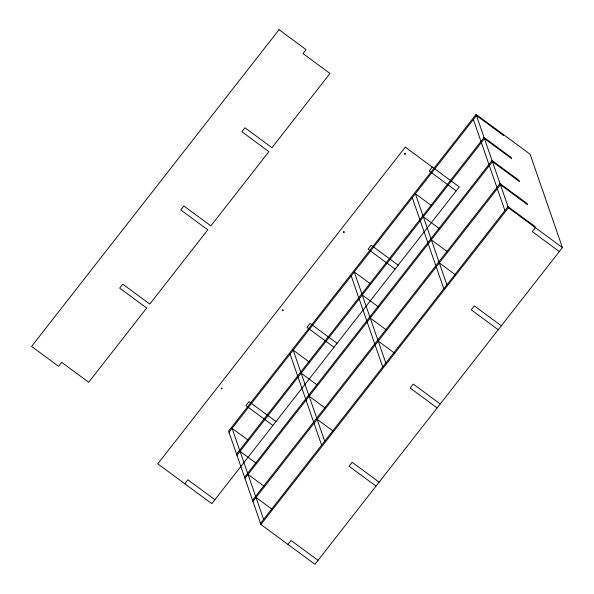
<?xml version="1.0" encoding="UTF-8"?>
<svg xmlns="http://www.w3.org/2000/svg" width="594" height="594" viewBox="0 0 594 594"><rect width="100%" height="100%" fill="white"/><g stroke="black" fill="none" stroke-linecap="round" stroke-linejoin="round"><path stroke-width="0.89" d="M184.793 483.754L187.882 479.789L214.894 499.695M432.269 167.04L429.18 170.998L456.185 190.904M476.069 114.397L228.586 431.11L260.922 524.495L314.946 564.3L562.421 247.587L530.086 154.202L476.069 114.397L508.405 207.781L562.421 247.587M228.994 432.276L476.47 115.57L503.482 135.469L503.073 134.303M236.568 454.165L484.051 137.452L511.063 157.358L511.464 158.524L484.452 138.625L236.976 455.331M244.557 477.22L492.032 160.506L519.045 180.413L519.446 181.578L492.441 161.672L244.958 478.385M252.539 500.274L500.014 183.561L527.027 203.467L527.427 204.633L500.423 184.727L252.94 501.44M260.521 523.329L508.004 206.615L535.008 226.522L535.417 227.688L532.321 231.645L559.333 251.552M260.922 524.495L508.405 207.781M287.934 544.394L291.03 540.436L318.035 560.342M431.437 205.591L415.377 193.755L422.958 215.644M439.419 228.645L423.359 216.81L430.94 238.699M447.401 251.7L431.341 239.865L438.921 261.754M455.383 274.755L439.322 262.919L446.903 284.801M501.329 325.779L474.316 305.873L471.22 309.83L498.232 329.737M398.18 265.132L371.176 245.225L368.08 249.19L395.092 269.089M370.337 283.776L354.276 271.941L361.857 293.83M378.319 306.831L362.258 294.995L369.839 316.884M386.308 329.885L370.248 318.05L377.821 339.939M394.29 352.94L378.23 341.105L385.81 362.993M440.228 403.965L413.224 384.066L410.127 388.023L437.139 407.922M337.088 343.317L310.075 323.418L306.987 327.376L333.991 347.282M309.244 361.961L293.184 350.133L300.764 372.015M317.226 385.016L301.165 373.188L308.746 395.069M325.208 408.071L309.147 396.243L316.728 418.124M333.189 431.125L317.129 419.29L324.71 441.179M379.135 482.15L352.123 462.251L349.034 466.208L376.039 486.115M275.987 421.51L248.983 401.603L245.886 405.561L272.898 425.467M248.144 440.154L232.083 428.319L239.664 450.207M256.125 463.209L240.073 451.373L247.646 473.262M264.115 486.263L248.054 474.428L255.628 496.317M272.097 509.318L256.036 497.482L263.617 519.371M473.381 119.528L480.954 141.417M481.363 142.582L488.944 164.464M489.345 165.637L496.926 187.518M497.327 188.692L504.907 210.573M412.281 197.713L419.861 219.602M420.262 220.768L427.843 242.656M428.244 243.822L435.825 265.711M436.234 266.877L443.807 288.766M351.188 275.898L358.761 297.787M359.17 298.953L366.75 320.842M367.151 322.007L374.732 343.896M375.133 345.062L382.714 366.951M290.087 354.091L297.668 375.98M298.069 377.145L305.65 399.027M306.059 400.2L313.632 422.082M314.04 423.255L321.614 445.136M221.243 388.439C222.512 390.206 222.371 386.62 221.243 388.402M282.336 310.254C283.769 311.969 283.256 308.39 282.336 310.254M343.436 232.061C344.735 233.813 344.483 230.301 343.443 231.987M404.529 153.876C405.836 155.621 405.643 152.064 404.536 153.839M279.054 29.7L31.579 346.413L58.583 366.312L61.679 362.355L88.692 382.254L146.696 308.026L119.684 288.127L122.78 284.17L149.785 304.069L207.789 229.841L180.776 209.934L183.873 205.977L210.885 225.883L268.882 151.656L241.877 131.749L244.966 127.792L271.978 147.691L329.982 73.463L302.97 53.564L306.066 49.606L279.054 29.7M405.264 147.141L157.781 463.847L211.798 503.653L459.281 186.947L405.264 147.141"/></g></svg>
